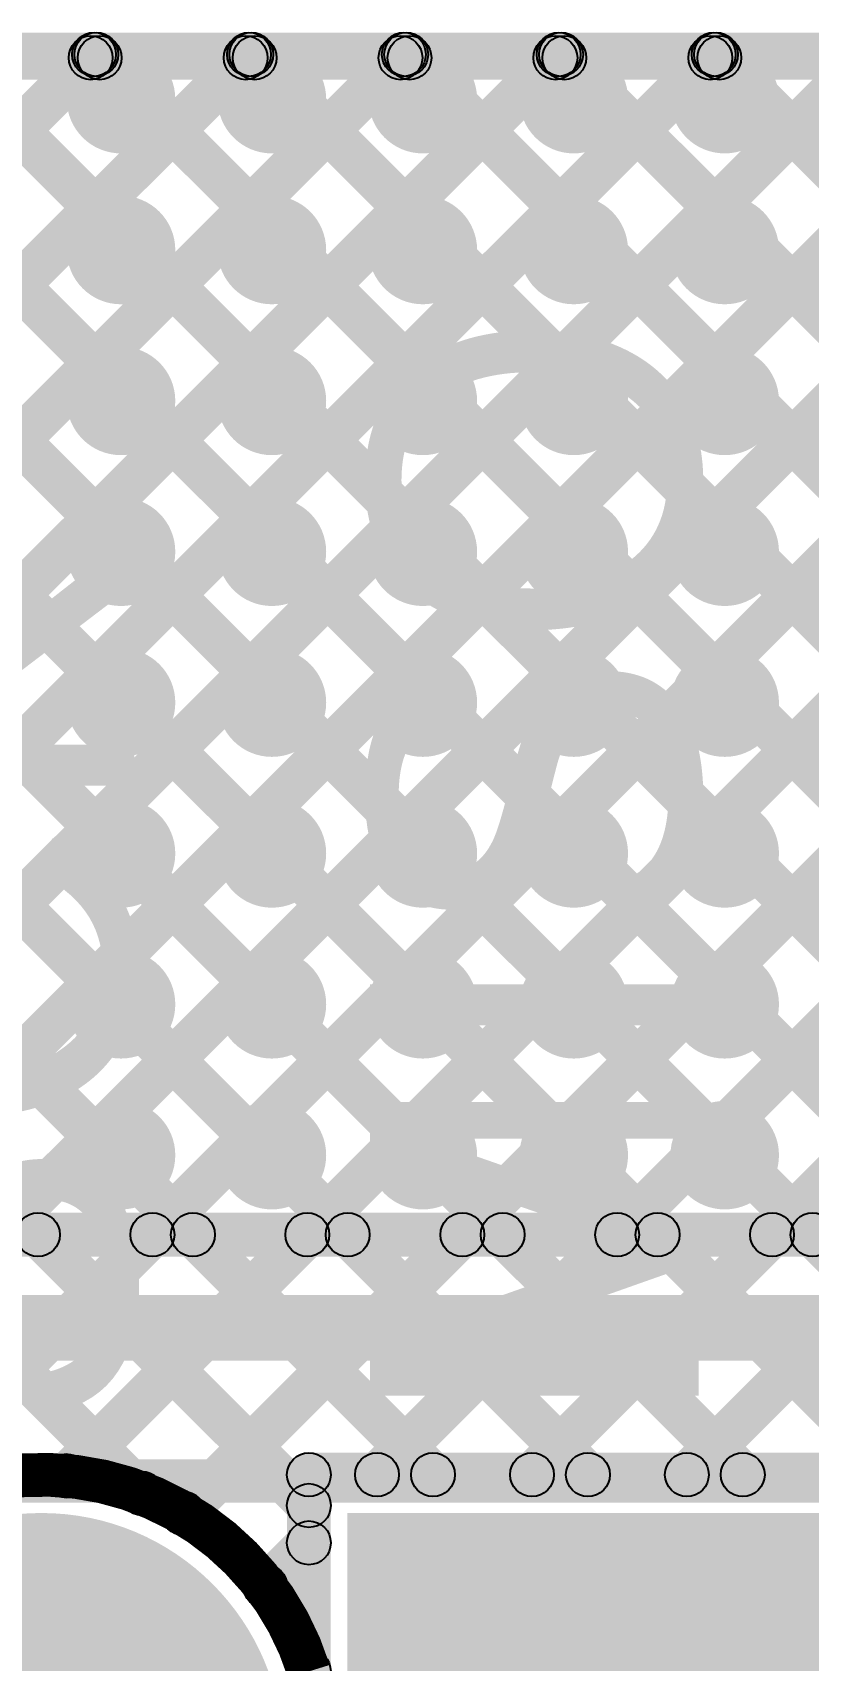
# Model space of a CAD drawing. Header units: millimetres. Extents: x -0.28 to 3.03, y -0.05 to 3.12.
# Drawn here: x 0.8594 to 1.0011, y 2.8062 to 3.1036 of the extents above; entities that cross this region are included whole.
import ezdxf

# ---------------------------------------------------------------- set-up
doc = ezdxf.new("R2010")
doc.units = ezdxf.units.MM
doc.header["$MEASUREMENT"] = 0
for name, color, linetype in [('BottomLayer', 5, 'Continuous'), ('BottomSolder', 6, 'Continuous'), ('PadHoleLayer', 156, 'Continuous'), ('TopLayer', 1, 'Continuous'), ('TopOverlay', 2, 'Continuous'), ('TopSolder', 216, 'Continuous'), ('ViaHoleLayer', 16, 'Continuous')]:
    doc.layers.add(name, color=color, linetype=linetype)

# ---------------------------------------------------------------- blocks, each defined once
blk = doc.blocks.new('HDR2X3_1')
at = {"layer": 'BottomLayer'}
h = blk.add_hatch(color=5, dxfattribs=at)
edge = h.paths.add_edge_path()
edge.add_arc((-0.1, 0.05), 0.04016, 0, 360)
h = blk.add_hatch(color=5, dxfattribs=at)
edge = h.paths.add_edge_path()
edge.add_arc((0, 0.05), 0.04016, 0, 360)
h = blk.add_hatch(color=5, dxfattribs=at)
edge = h.paths.add_edge_path()
edge.add_arc((0.1, 0.05), 0.04016, 0, 360)
blk.add_hatch(color=5, dxfattribs=at).paths.add_polyline_path([(-0.14016, -0.00984), (-0.05984, -0.00984), (-0.05984, -0.09016), (-0.14016, -0.09016)])
h = blk.add_hatch(color=5, dxfattribs=at)
edge = h.paths.add_edge_path()
edge.add_arc((0, -0.05), 0.04016, 0, 360)
h = blk.add_hatch(color=5, dxfattribs=at)
edge = h.paths.add_edge_path()
edge.add_arc((0.1, -0.05), 0.04016, 0, 360)
at = {"layer": 'BottomSolder'}
h = blk.add_hatch(color=6, dxfattribs=at)
edge = h.paths.add_edge_path()
edge.add_arc((-0.1, 0.05), 0.04416, 0, 360)
h = blk.add_hatch(color=6, dxfattribs=at)
edge = h.paths.add_edge_path()
edge.add_arc((0, 0.05), 0.04416, 0, 360)
h = blk.add_hatch(color=6, dxfattribs=at)
edge = h.paths.add_edge_path()
edge.add_arc((0.1, 0.05), 0.04416, 0, 360)
blk.add_hatch(color=6, dxfattribs=at).paths.add_polyline_path([(-0.14416, -0.00584), (-0.05584, -0.00584), (-0.05584, -0.09416), (-0.14416, -0.09416)])
h = blk.add_hatch(color=6, dxfattribs=at)
edge = h.paths.add_edge_path()
edge.add_arc((0, -0.05), 0.04416, 0, 360)
h = blk.add_hatch(color=6, dxfattribs=at)
edge = h.paths.add_edge_path()
edge.add_arc((0.1, -0.05), 0.04416, 0, 360)
at = {"layer": 'PadHoleLayer'}
h = blk.add_hatch(color=156, dxfattribs=at)
edge = h.paths.add_edge_path()
edge.add_arc((-0.1, 0.05), 0.02008, 0, 360)
h = blk.add_hatch(color=156, dxfattribs=at)
edge = h.paths.add_edge_path()
edge.add_arc((0, 0.05), 0.02008, 0, 360)
h = blk.add_hatch(color=156, dxfattribs=at)
edge = h.paths.add_edge_path()
edge.add_arc((0.1, 0.05), 0.02008, 0, 360)
h = blk.add_hatch(color=156, dxfattribs=at)
edge = h.paths.add_edge_path()
edge.add_arc((-0.1, -0.05), 0.02008, 0, 360)
h = blk.add_hatch(color=156, dxfattribs=at)
edge = h.paths.add_edge_path()
edge.add_arc((0, -0.05), 0.02008, 0, 360)
h = blk.add_hatch(color=156, dxfattribs=at)
edge = h.paths.add_edge_path()
edge.add_arc((0.1, -0.05), 0.02008, 0, 360)
at = {"layer": 'TopLayer'}
h = blk.add_hatch(color=1, dxfattribs=at)
edge = h.paths.add_edge_path()
edge.add_arc((-0.1, 0.05), 0.04016, 0, 360)
h = blk.add_hatch(color=1, dxfattribs=at)
edge = h.paths.add_edge_path()
edge.add_arc((0, 0.05), 0.04016, 0, 360)
h = blk.add_hatch(color=1, dxfattribs=at)
edge = h.paths.add_edge_path()
edge.add_arc((0.1, 0.05), 0.04016, 0, 360)
blk.add_hatch(color=1, dxfattribs=at).paths.add_polyline_path([(-0.14016, -0.00984), (-0.05984, -0.00984), (-0.05984, -0.09016), (-0.14016, -0.09016)])
h = blk.add_hatch(color=1, dxfattribs=at)
edge = h.paths.add_edge_path()
edge.add_arc((0, -0.05), 0.04016, 0, 360)
h = blk.add_hatch(color=1, dxfattribs=at)
edge = h.paths.add_edge_path()
edge.add_arc((0.1, -0.05), 0.04016, 0, 360)
at = {"layer": 'TopOverlay'}
h = blk.add_hatch(color=2, dxfattribs=at)
edge = h.paths.add_edge_path()
edge.add_arc((-0.155, 0.101), 0.00394, 0, 360)
h = blk.add_hatch(color=2, dxfattribs=at)
edge = h.paths.add_edge_path()
edge.add_arc((-0.155, 0.101), 0.00394, 0, 360)
for points in [[(0.155, 0.10494), (0.155, 0.09706), (-0.155, 0.09706), (-0.155, 0.10494)], [(-0.15894, 0.101), (-0.15106, 0.101), (-0.15106, -0.1), (-0.15894, -0.1)], [(0.15106, 0.101), (0.15894, 0.101), (0.15894, -0.1), (0.15106, -0.1)], [(0.155, -0.09606), (0.155, -0.10394), (-0.155, -0.10394), (-0.155, -0.09606)]]:
    blk.add_hatch(color=2, dxfattribs=at).paths.add_polyline_path(points)
h = blk.add_hatch(color=2, dxfattribs=at)
edge = h.paths.add_edge_path()
edge.add_arc((0.155, 0.101), 0.00394, 0, 360)
h = blk.add_hatch(color=2, dxfattribs=at)
edge = h.paths.add_edge_path()
edge.add_arc((0.155, 0.101), 0.00394, 0, 360)
h = blk.add_hatch(color=2, dxfattribs=at)
edge = h.paths.add_edge_path()
edge.add_arc((-0.155, -0.1), 0.00394, 0, 360)
h = blk.add_hatch(color=2, dxfattribs=at)
edge = h.paths.add_edge_path()
edge.add_arc((-0.155, -0.1), 0.00394, 0, 360)
h = blk.add_hatch(color=2, dxfattribs=at)
edge = h.paths.add_edge_path()
edge.add_arc((0.155, -0.1), 0.00394, 0, 360)
h = blk.add_hatch(color=2, dxfattribs=at)
edge = h.paths.add_edge_path()
edge.add_arc((0.155, -0.1), 0.00394, 0, 360)
at = {"layer": 'TopSolder'}
h = blk.add_hatch(color=216, dxfattribs=at)
edge = h.paths.add_edge_path()
edge.add_arc((-0.1, 0.05), 0.04416, 0, 360)
h = blk.add_hatch(color=216, dxfattribs=at)
edge = h.paths.add_edge_path()
edge.add_arc((0, 0.05), 0.04416, 0, 360)
h = blk.add_hatch(color=216, dxfattribs=at)
edge = h.paths.add_edge_path()
edge.add_arc((0.1, 0.05), 0.04416, 0, 360)
blk.add_hatch(color=216, dxfattribs=at).paths.add_polyline_path([(-0.14416, -0.00584), (-0.05584, -0.00584), (-0.05584, -0.09416), (-0.14416, -0.09416)])
h = blk.add_hatch(color=216, dxfattribs=at)
edge = h.paths.add_edge_path()
edge.add_arc((0, -0.05), 0.04416, 0, 360)
h = blk.add_hatch(color=216, dxfattribs=at)
edge = h.paths.add_edge_path()
edge.add_arc((0.1, -0.05), 0.04416, 0, 360)
at = {"layer": 'TopOverlay'}
for centre in [(-0.155, 0.101), (-0.155, 0.101), (0.155, 0.101), (0.155, 0.101), (-0.155, -0.1), (-0.155, -0.1), (0.155, -0.1), (0.155, -0.1)]:
    blk.add_circle(centre, 0.00394, dxfattribs=at)

msp = doc.modelspace()

# ---------------------------------------------------------------- hatches: boundary and pattern name
at = {"layer": 'BottomLayer'}
for points in [[(0.05, 3.09561), (0.05, 3.10361), (2.708, 3.10361), (2.708, 3.09561)], [(0.61366, 3.09678), (0.61931, 3.10243), (0.88216, 2.83959), (0.8765, 2.83393)], [(0.64194, 3.09678), (0.6476, 3.10243), (0.91267, 2.83736), (0.90701, 2.8317)], [(0.65883, 2.88217), (0.65318, 2.88783), (0.86778, 3.10243), (0.87344, 3.09678)], [(0.67023, 3.09678), (0.67588, 3.10243), (0.93533, 2.84299), (0.92967, 2.83733)], [(0.68712, 2.88217), (0.68146, 2.88783), (0.89607, 3.10243), (0.90172, 3.09678)], [(0.69851, 3.09678), (0.70417, 3.10243), (0.96362, 2.84299), (0.95796, 2.83733)], [(0.7154, 2.88217), (0.70975, 2.88783), (0.92435, 3.10243), (0.93001, 3.09678)], [(0.72679, 3.09678), (0.73245, 3.10243), (0.9919, 2.84299), (0.98624, 2.83733)], [(0.74369, 2.88217), (0.73803, 2.88783), (0.95264, 3.10243), (0.95829, 3.09678)], [(0.75508, 3.09678), (0.76073, 3.10243), (1.05597, 2.8072), (1.05031, 2.80154)], [(0.77197, 2.88217), (0.76631, 2.88783), (0.98092, 3.10243), (0.98658, 3.09678)], [(0.78336, 3.09678), (0.78902, 3.10243), (1.07011, 2.82134), (1.06445, 2.81569)], [(0.79604, 2.87795), (0.79038, 2.88361), (1.0092, 3.10243), (1.01486, 3.09678)], [(0.8102, 2.86384), (0.80455, 2.86949), (1.03749, 3.10243), (1.04315, 3.09678)], [(0.81165, 3.09678), (0.8173, 3.10243), (1.08425, 2.83549), (1.0786, 2.82983)], [(0.82435, 2.84969), (0.81869, 2.85535), (1.06577, 3.10243), (1.07143, 3.09678)], [(0.83849, 2.83555), (0.83283, 2.84121), (1.09406, 3.10243), (1.09971, 3.09678)], [(0.83993, 3.09678), (0.84559, 3.10243), (1.10272, 2.8453), (1.09706, 2.83965)], [(0.86835, 2.83713), (0.86269, 2.84279), (1.12234, 3.10243), (1.128, 3.09678)], [(0.86822, 3.09678), (0.87387, 3.10243), (1.13098, 2.84533), (1.12532, 2.83967)], [(0.88977, 2.83026), (0.88411, 2.83592), (1.15063, 3.10243), (1.15628, 3.09678)], [(0.8965, 3.09678), (0.90216, 3.10243), (1.15676, 2.84783), (1.15111, 2.84217)], [(0.92512, 2.83733), (0.91946, 2.84299), (1.17891, 3.10243), (1.18457, 3.09678)], [(0.92478, 3.09678), (0.93044, 3.10243), (1.18505, 2.84783), (1.17939, 2.84217)], [(0.9534, 2.83733), (0.94775, 2.84299), (1.2072, 3.10243), (1.21285, 3.09678)], [(0.95307, 3.09678), (0.95872, 3.10243), (1.21588, 2.84528), (1.21022, 2.83962)], [(0.98169, 2.83733), (0.97603, 2.84299), (1.23548, 3.10243), (1.24114, 3.09678)], [(0.98135, 3.09678), (0.98701, 3.10243), (1.24416, 2.84528), (1.23851, 2.83962)], [(0.90984, 2.83616), (0.90984, 2.84416), (1.01216, 2.84416), (1.01216, 2.83616)], [(0.91384, 2.80422), (0.90584, 2.80422), (0.90584, 2.84016), (0.91384, 2.84016)], [(0.90471, 2.81692), (0.89906, 2.82258), (0.90701, 2.83054), (0.91267, 2.82488)]]:
    msp.add_hatch(color=5, dxfattribs=at).paths.add_polyline_path(points)
h = msp.add_hatch(color=5, dxfattribs=at)
edge = h.paths.add_edge_path()
edge.add_arc((0.87061, 3.09961), 0.004, 0, 360)
h = msp.add_hatch(color=5, dxfattribs=at)
edge = h.paths.add_edge_path()
edge.add_arc((0.87104, 3.09961), 0.004, 0, 360)
h = msp.add_hatch(color=5, dxfattribs=at)
edge = h.paths.add_edge_path()
edge.add_arc((0.8989, 3.09961), 0.004, 0, 360)
h = msp.add_hatch(color=5, dxfattribs=at)
edge = h.paths.add_edge_path()
edge.add_arc((0.89933, 3.09961), 0.004, 0, 360)
h = msp.add_hatch(color=5, dxfattribs=at)
edge = h.paths.add_edge_path()
edge.add_arc((0.92718, 3.09961), 0.004, 0, 360)
h = msp.add_hatch(color=5, dxfattribs=at)
edge = h.paths.add_edge_path()
edge.add_arc((0.92761, 3.09961), 0.004, 0, 360)
h = msp.add_hatch(color=5, dxfattribs=at)
edge = h.paths.add_edge_path()
edge.add_arc((0.95546, 3.09961), 0.004, 0, 360)
h = msp.add_hatch(color=5, dxfattribs=at)
edge = h.paths.add_edge_path()
edge.add_arc((0.9559, 3.09961), 0.004, 0, 360)
h = msp.add_hatch(color=5, dxfattribs=at)
edge = h.paths.add_edge_path()
edge.add_arc((0.98375, 3.09961), 0.004, 0, 360)
h = msp.add_hatch(color=5, dxfattribs=at)
edge = h.paths.add_edge_path()
edge.add_arc((0.98418, 3.09961), 0.004, 0, 360)
h = msp.add_hatch(color=5, dxfattribs=at)
edge = h.paths.add_edge_path()
edge.add_arc((0.87554, 3.09144), 0.00886, 0, 360)
h = msp.add_hatch(color=5, dxfattribs=at)
edge = h.paths.add_edge_path()
edge.add_arc((0.90309, 3.09144), 0.00886, 0, 360)
h = msp.add_hatch(color=5, dxfattribs=at)
edge = h.paths.add_edge_path()
edge.add_arc((0.93065, 3.09144), 0.00886, 0, 360)
h = msp.add_hatch(color=5, dxfattribs=at)
edge = h.paths.add_edge_path()
edge.add_arc((0.95821, 3.09144), 0.00886, 0, 360)
h = msp.add_hatch(color=5, dxfattribs=at)
edge = h.paths.add_edge_path()
edge.add_arc((0.98577, 3.09144), 0.00886, 0, 360)
h = msp.add_hatch(color=5, dxfattribs=at)
edge = h.paths.add_edge_path()
edge.add_arc((0.87554, 3.06388), 0.00886, 0, 360)
h = msp.add_hatch(color=5, dxfattribs=at)
edge = h.paths.add_edge_path()
edge.add_arc((0.90309, 3.06388), 0.00886, 0, 360)
h = msp.add_hatch(color=5, dxfattribs=at)
edge = h.paths.add_edge_path()
edge.add_arc((0.93065, 3.06388), 0.00886, 0, 360)
h = msp.add_hatch(color=5, dxfattribs=at)
edge = h.paths.add_edge_path()
edge.add_arc((0.95821, 3.06388), 0.00886, 0, 360)
h = msp.add_hatch(color=5, dxfattribs=at)
edge = h.paths.add_edge_path()
edge.add_arc((0.98577, 3.06388), 0.00886, 0, 360)
h = msp.add_hatch(color=5, dxfattribs=at)
edge = h.paths.add_edge_path()
edge.add_arc((0.87554, 3.03632), 0.00886, 0, 360)
h = msp.add_hatch(color=5, dxfattribs=at)
edge = h.paths.add_edge_path()
edge.add_arc((0.90309, 3.03632), 0.00886, 0, 360)
h = msp.add_hatch(color=5, dxfattribs=at)
edge = h.paths.add_edge_path()
edge.add_arc((0.93065, 3.03632), 0.00886, 0, 360)
h = msp.add_hatch(color=5, dxfattribs=at)
edge = h.paths.add_edge_path()
edge.add_arc((0.95821, 3.03632), 0.00886, 0, 360)
h = msp.add_hatch(color=5, dxfattribs=at)
edge = h.paths.add_edge_path()
edge.add_arc((0.98577, 3.03632), 0.00886, 0, 360)
h = msp.add_hatch(color=5, dxfattribs=at)
edge = h.paths.add_edge_path()
edge.add_arc((0.87554, 3.00876), 0.00886, 0, 360)
h = msp.add_hatch(color=5, dxfattribs=at)
edge = h.paths.add_edge_path()
edge.add_arc((0.90309, 3.00876), 0.00886, 0, 360)
h = msp.add_hatch(color=5, dxfattribs=at)
edge = h.paths.add_edge_path()
edge.add_arc((0.93065, 3.00876), 0.00886, 0, 360)
h = msp.add_hatch(color=5, dxfattribs=at)
edge = h.paths.add_edge_path()
edge.add_arc((0.95821, 3.00876), 0.00886, 0, 360)
h = msp.add_hatch(color=5, dxfattribs=at)
edge = h.paths.add_edge_path()
edge.add_arc((0.98577, 3.00876), 0.00886, 0, 360)
h = msp.add_hatch(color=5, dxfattribs=at)
edge = h.paths.add_edge_path()
edge.add_arc((0.87554, 2.9812), 0.00886, 0, 360)
h = msp.add_hatch(color=5, dxfattribs=at)
edge = h.paths.add_edge_path()
edge.add_arc((0.90309, 2.9812), 0.00886, 0, 360)
h = msp.add_hatch(color=5, dxfattribs=at)
edge = h.paths.add_edge_path()
edge.add_arc((0.93065, 2.9812), 0.00886, 0, 360)
h = msp.add_hatch(color=5, dxfattribs=at)
edge = h.paths.add_edge_path()
edge.add_arc((0.95821, 2.9812), 0.00886, 0, 360)
h = msp.add_hatch(color=5, dxfattribs=at)
edge = h.paths.add_edge_path()
edge.add_arc((0.98577, 2.9812), 0.00886, 0, 360)
h = msp.add_hatch(color=5, dxfattribs=at)
edge = h.paths.add_edge_path()
edge.add_arc((0.87554, 2.95365), 0.00886, 0, 360)
h = msp.add_hatch(color=5, dxfattribs=at)
edge = h.paths.add_edge_path()
edge.add_arc((0.90309, 2.95365), 0.00886, 0, 360)
h = msp.add_hatch(color=5, dxfattribs=at)
edge = h.paths.add_edge_path()
edge.add_arc((0.93065, 2.95365), 0.00886, 0, 360)
h = msp.add_hatch(color=5, dxfattribs=at)
edge = h.paths.add_edge_path()
edge.add_arc((0.95821, 2.95365), 0.00886, 0, 360)
h = msp.add_hatch(color=5, dxfattribs=at)
edge = h.paths.add_edge_path()
edge.add_arc((0.98577, 2.95365), 0.00886, 0, 360)
h = msp.add_hatch(color=5, dxfattribs=at)
edge = h.paths.add_edge_path()
edge.add_arc((0.87554, 2.92609), 0.00886, 0, 360)
h = msp.add_hatch(color=5, dxfattribs=at)
edge = h.paths.add_edge_path()
edge.add_arc((0.90309, 2.92609), 0.00886, 0, 360)
h = msp.add_hatch(color=5, dxfattribs=at)
edge = h.paths.add_edge_path()
edge.add_arc((0.93065, 2.92609), 0.00886, 0, 360)
h = msp.add_hatch(color=5, dxfattribs=at)
edge = h.paths.add_edge_path()
edge.add_arc((0.95821, 2.92609), 0.00886, 0, 360)
h = msp.add_hatch(color=5, dxfattribs=at)
edge = h.paths.add_edge_path()
edge.add_arc((0.98577, 2.92609), 0.00886, 0, 360)
h = msp.add_hatch(color=5, dxfattribs=at)
edge = h.paths.add_edge_path()
edge.add_arc((0.87554, 2.89853), 0.00886, 0, 360)
h = msp.add_hatch(color=5, dxfattribs=at)
edge = h.paths.add_edge_path()
edge.add_arc((0.90309, 2.89853), 0.00886, 0, 360)
h = msp.add_hatch(color=5, dxfattribs=at)
edge = h.paths.add_edge_path()
edge.add_arc((0.93065, 2.89853), 0.00886, 0, 360)
h = msp.add_hatch(color=5, dxfattribs=at)
edge = h.paths.add_edge_path()
edge.add_arc((0.95821, 2.89853), 0.00886, 0, 360)
h = msp.add_hatch(color=5, dxfattribs=at)
edge = h.paths.add_edge_path()
edge.add_arc((0.98577, 2.89853), 0.00886, 0, 360)
h = msp.add_hatch(color=5, dxfattribs=at)
edge = h.paths.add_edge_path()
edge.add_arc((0.86552, 2.83996), 0.004, 0, 360)
h = msp.add_hatch(color=5, dxfattribs=at)
edge = h.paths.add_edge_path()
edge.add_arc((0.90984, 2.84016), 0.004, 0, 360)
h = msp.add_hatch(color=5, dxfattribs=at)
edge = h.paths.add_edge_path()
edge.add_arc((0.90984, 2.84016), 0.004, 0, 360)
h = msp.add_hatch(color=5, dxfattribs=at)
edge = h.paths.add_edge_path()
edge.add_arc((0.92229, 2.84016), 0.004, 0, 360)
h = msp.add_hatch(color=5, dxfattribs=at)
edge = h.paths.add_edge_path()
edge.add_arc((0.9325, 2.84016), 0.004, 0, 360)
h = msp.add_hatch(color=5, dxfattribs=at)
edge = h.paths.add_edge_path()
edge.add_arc((0.95057, 2.84016), 0.004, 0, 360)
h = msp.add_hatch(color=5, dxfattribs=at)
edge = h.paths.add_edge_path()
edge.add_arc((0.96079, 2.84016), 0.004, 0, 360)
h = msp.add_hatch(color=5, dxfattribs=at)
edge = h.paths.add_edge_path()
edge.add_arc((0.97886, 2.84016), 0.004, 0, 360)
h = msp.add_hatch(color=5, dxfattribs=at)
edge = h.paths.add_edge_path()
edge.add_arc((0.98907, 2.84016), 0.004, 0, 360)
h = msp.add_hatch(color=5, dxfattribs=at)
edge = h.paths.add_edge_path()
edge.add_arc((0.87933, 2.83676), 0.004, 0, 360)
h = msp.add_hatch(color=5, dxfattribs=at)
edge = h.paths.add_edge_path()
edge.add_arc((0.88694, 2.83309), 0.004, 0, 360)
h = msp.add_hatch(color=5, dxfattribs=at)
edge = h.paths.add_edge_path()
edge.add_arc((0.90984, 2.83453), 0.004, 0, 360)
h = msp.add_hatch(color=5, dxfattribs=at)
edge = h.paths.add_edge_path()
edge.add_arc((0.90984, 2.82771), 0.004, 0, 360)
h = msp.add_hatch(color=5, dxfattribs=at)
edge = h.paths.add_edge_path()
edge.add_arc((0.90188, 2.81975), 0.004, 0, 360)
h = msp.add_hatch(color=5, dxfattribs=at)
edge = h.paths.add_edge_path()
edge.add_arc((0.90984, 2.80422), 0.004, 0, 360)
h = msp.add_hatch(color=5, dxfattribs=at)
edge = h.paths.add_edge_path()
edge.add_arc((0.90984, 2.80422), 0.004, 0, 360)
at = {"layer": 'BottomSolder'}
h = msp.add_hatch(color=6, dxfattribs=at)
edge = h.paths.add_edge_path()
edge.add_arc((0.87554, 3.09144), 0.00991, 0, 360)
h = msp.add_hatch(color=6, dxfattribs=at)
edge = h.paths.add_edge_path()
edge.add_arc((0.90309, 3.09144), 0.00991, 0, 360)
h = msp.add_hatch(color=6, dxfattribs=at)
edge = h.paths.add_edge_path()
edge.add_arc((0.93065, 3.09144), 0.00991, 0, 360)
h = msp.add_hatch(color=6, dxfattribs=at)
edge = h.paths.add_edge_path()
edge.add_arc((0.95821, 3.09144), 0.00991, 0, 360)
h = msp.add_hatch(color=6, dxfattribs=at)
edge = h.paths.add_edge_path()
edge.add_arc((0.98577, 3.09144), 0.00991, 0, 360)
h = msp.add_hatch(color=6, dxfattribs=at)
edge = h.paths.add_edge_path()
edge.add_arc((0.87554, 3.06388), 0.00991, 0, 360)
h = msp.add_hatch(color=6, dxfattribs=at)
edge = h.paths.add_edge_path()
edge.add_arc((0.90309, 3.06388), 0.00991, 0, 360)
h = msp.add_hatch(color=6, dxfattribs=at)
edge = h.paths.add_edge_path()
edge.add_arc((0.93065, 3.06388), 0.00991, 0, 360)
h = msp.add_hatch(color=6, dxfattribs=at)
edge = h.paths.add_edge_path()
edge.add_arc((0.95821, 3.06388), 0.00991, 0, 360)
h = msp.add_hatch(color=6, dxfattribs=at)
edge = h.paths.add_edge_path()
edge.add_arc((0.98577, 3.06388), 0.00991, 0, 360)
h = msp.add_hatch(color=6, dxfattribs=at)
edge = h.paths.add_edge_path()
edge.add_arc((0.87554, 3.03632), 0.00991, 0, 360)
h = msp.add_hatch(color=6, dxfattribs=at)
edge = h.paths.add_edge_path()
edge.add_arc((0.90309, 3.03632), 0.00991, 0, 360)
h = msp.add_hatch(color=6, dxfattribs=at)
edge = h.paths.add_edge_path()
edge.add_arc((0.93065, 3.03632), 0.00991, 0, 360)
h = msp.add_hatch(color=6, dxfattribs=at)
edge = h.paths.add_edge_path()
edge.add_arc((0.95821, 3.03632), 0.00991, 0, 360)
h = msp.add_hatch(color=6, dxfattribs=at)
edge = h.paths.add_edge_path()
edge.add_arc((0.98577, 3.03632), 0.00991, 0, 360)
h = msp.add_hatch(color=6, dxfattribs=at)
edge = h.paths.add_edge_path()
edge.add_arc((0.87554, 3.00876), 0.00991, 0, 360)
h = msp.add_hatch(color=6, dxfattribs=at)
edge = h.paths.add_edge_path()
edge.add_arc((0.90309, 3.00876), 0.00991, 0, 360)
h = msp.add_hatch(color=6, dxfattribs=at)
edge = h.paths.add_edge_path()
edge.add_arc((0.93065, 3.00876), 0.00991, 0, 360)
h = msp.add_hatch(color=6, dxfattribs=at)
edge = h.paths.add_edge_path()
edge.add_arc((0.95821, 3.00876), 0.00991, 0, 360)
h = msp.add_hatch(color=6, dxfattribs=at)
edge = h.paths.add_edge_path()
edge.add_arc((0.98577, 3.00876), 0.00991, 0, 360)
h = msp.add_hatch(color=6, dxfattribs=at)
edge = h.paths.add_edge_path()
edge.add_arc((0.87554, 2.9812), 0.00991, 0, 360)
h = msp.add_hatch(color=6, dxfattribs=at)
edge = h.paths.add_edge_path()
edge.add_arc((0.90309, 2.9812), 0.00991, 0, 360)
h = msp.add_hatch(color=6, dxfattribs=at)
edge = h.paths.add_edge_path()
edge.add_arc((0.93065, 2.9812), 0.00991, 0, 360)
h = msp.add_hatch(color=6, dxfattribs=at)
edge = h.paths.add_edge_path()
edge.add_arc((0.95821, 2.9812), 0.00991, 0, 360)
h = msp.add_hatch(color=6, dxfattribs=at)
edge = h.paths.add_edge_path()
edge.add_arc((0.98577, 2.9812), 0.00991, 0, 360)
h = msp.add_hatch(color=6, dxfattribs=at)
edge = h.paths.add_edge_path()
edge.add_arc((0.87554, 2.95365), 0.00991, 0, 360)
h = msp.add_hatch(color=6, dxfattribs=at)
edge = h.paths.add_edge_path()
edge.add_arc((0.90309, 2.95365), 0.00991, 0, 360)
h = msp.add_hatch(color=6, dxfattribs=at)
edge = h.paths.add_edge_path()
edge.add_arc((0.93065, 2.95365), 0.00991, 0, 360)
h = msp.add_hatch(color=6, dxfattribs=at)
edge = h.paths.add_edge_path()
edge.add_arc((0.95821, 2.95365), 0.00991, 0, 360)
h = msp.add_hatch(color=6, dxfattribs=at)
edge = h.paths.add_edge_path()
edge.add_arc((0.98577, 2.95365), 0.00991, 0, 360)
h = msp.add_hatch(color=6, dxfattribs=at)
edge = h.paths.add_edge_path()
edge.add_arc((0.87554, 2.92609), 0.00991, 0, 360)
h = msp.add_hatch(color=6, dxfattribs=at)
edge = h.paths.add_edge_path()
edge.add_arc((0.90309, 2.92609), 0.00991, 0, 360)
h = msp.add_hatch(color=6, dxfattribs=at)
edge = h.paths.add_edge_path()
edge.add_arc((0.93065, 2.92609), 0.00991, 0, 360)
h = msp.add_hatch(color=6, dxfattribs=at)
edge = h.paths.add_edge_path()
edge.add_arc((0.95821, 2.92609), 0.00991, 0, 360)
h = msp.add_hatch(color=6, dxfattribs=at)
edge = h.paths.add_edge_path()
edge.add_arc((0.98577, 2.92609), 0.00991, 0, 360)
h = msp.add_hatch(color=6, dxfattribs=at)
edge = h.paths.add_edge_path()
edge.add_arc((0.87554, 2.89853), 0.00991, 0, 360)
h = msp.add_hatch(color=6, dxfattribs=at)
edge = h.paths.add_edge_path()
edge.add_arc((0.90309, 2.89853), 0.00991, 0, 360)
h = msp.add_hatch(color=6, dxfattribs=at)
edge = h.paths.add_edge_path()
edge.add_arc((0.93065, 2.89853), 0.00991, 0, 360)
h = msp.add_hatch(color=6, dxfattribs=at)
edge = h.paths.add_edge_path()
edge.add_arc((0.95821, 2.89853), 0.00991, 0, 360)
h = msp.add_hatch(color=6, dxfattribs=at)
edge = h.paths.add_edge_path()
edge.add_arc((0.98577, 2.89853), 0.00991, 0, 360)
at = {"layer": 'TopLayer'}
for points in [[(0.05102, 3.095), (0.05102, 3.103), (2.70902, 3.103), (2.70902, 3.095)], [(0.05933, 2.28267), (0.05367, 2.28832), (0.86718, 3.10183), (0.87283, 3.09617)], [(0.06572, 2.26078), (0.06007, 2.26643), (0.89546, 3.10183), (0.90112, 3.09617)], [(0.06747, 2.17767), (0.06181, 2.18333), (0.98031, 3.10183), (0.98597, 3.09617)], [(0.07055, 2.20903), (0.06489, 2.21469), (0.95203, 3.10183), (0.95769, 3.09617)], [(0.07055, 2.23731), (0.06489, 2.24297), (0.92375, 3.10183), (0.9294, 3.09617)], [(0.64255, 3.09617), (0.6482, 3.10183), (0.8632, 2.88683), (0.85755, 2.88117)], [(0.67083, 3.09617), (0.67649, 3.10183), (0.89149, 2.88683), (0.88583, 2.88117)], [(0.69912, 3.09617), (0.70477, 3.10183), (0.91977, 2.88683), (0.91412, 2.88117)], [(0.7274, 3.09617), (0.73306, 3.10183), (0.94806, 2.88683), (0.9424, 2.88117)], [(0.75568, 3.09617), (0.76134, 3.10183), (0.97634, 2.88683), (0.97068, 2.88117)], [(0.78397, 3.09617), (0.78963, 3.10183), (1.00463, 2.88683), (0.99897, 2.88117)], [(0.79926, 2.88117), (0.7936, 2.88683), (1.0086, 3.10183), (1.01426, 3.09617)], [(0.81225, 3.09617), (0.81791, 3.10183), (1.03291, 2.88683), (1.02725, 2.88117)], [(0.82754, 2.88117), (0.82188, 2.88683), (1.03688, 3.10183), (1.04254, 3.09617)], [(0.84054, 3.09617), (0.84619, 3.10183), (1.20036, 2.74766), (1.1947, 2.74201)], [(0.85582, 2.88117), (0.85017, 2.88683), (1.06517, 3.10183), (1.07082, 3.09617)], [(0.86882, 3.09617), (0.87448, 3.10183), (1.21336, 2.76294), (1.20771, 2.75729)], [(0.88411, 2.88117), (0.87845, 2.88683), (1.09345, 3.10183), (1.09911, 3.09617)], [(0.89711, 3.09617), (0.90276, 3.10183), (1.23238, 2.77221), (1.22672, 2.76655)], [(0.91239, 2.88117), (0.90674, 2.88683), (1.12174, 3.10183), (1.12739, 3.09617)], [(0.92539, 3.09617), (0.93105, 3.10183), (1.26257, 2.77031), (1.25691, 2.76465)], [(0.94068, 2.88117), (0.93502, 2.88683), (1.15002, 3.10183), (1.15568, 3.09617)], [(0.95367, 3.09617), (0.95933, 3.10183), (1.24345, 2.81771), (1.2378, 2.81205)], [(0.96896, 2.88117), (0.9633, 2.88683), (1.1783, 3.10183), (1.18396, 3.09617)], [(0.98196, 3.09617), (0.98762, 3.10183), (1.24752, 2.84193), (1.24186, 2.83627)], [(0.99725, 2.88117), (0.99159, 2.88683), (1.20659, 3.10183), (1.21225, 3.09617)], [(0.785, 2.88), (0.785, 2.888), (1.047, 2.888), (1.047, 2.88)], [(0.785, 2.861), (0.785, 2.873), (1.047, 2.873), (1.047, 2.861)]]:
    msp.add_hatch(color=1, dxfattribs=at).paths.add_polyline_path(points)
h = msp.add_hatch(color=1, dxfattribs=at)
edge = h.paths.add_edge_path()
edge.add_arc((0.87001, 3.099), 0.004, 0, 360)
h = msp.add_hatch(color=1, dxfattribs=at)
edge = h.paths.add_edge_path()
edge.add_arc((0.87165, 3.099), 0.004, 0, 360)
h = msp.add_hatch(color=1, dxfattribs=at)
edge = h.paths.add_edge_path()
edge.add_arc((0.89829, 3.099), 0.004, 0, 360)
h = msp.add_hatch(color=1, dxfattribs=at)
edge = h.paths.add_edge_path()
edge.add_arc((0.89993, 3.099), 0.004, 0, 360)
h = msp.add_hatch(color=1, dxfattribs=at)
edge = h.paths.add_edge_path()
edge.add_arc((0.92657, 3.099), 0.004, 0, 360)
h = msp.add_hatch(color=1, dxfattribs=at)
edge = h.paths.add_edge_path()
edge.add_arc((0.92822, 3.099), 0.004, 0, 360)
h = msp.add_hatch(color=1, dxfattribs=at)
edge = h.paths.add_edge_path()
edge.add_arc((0.95486, 3.099), 0.004, 0, 360)
h = msp.add_hatch(color=1, dxfattribs=at)
edge = h.paths.add_edge_path()
edge.add_arc((0.9565, 3.099), 0.004, 0, 360)
h = msp.add_hatch(color=1, dxfattribs=at)
edge = h.paths.add_edge_path()
edge.add_arc((0.98314, 3.099), 0.004, 0, 360)
h = msp.add_hatch(color=1, dxfattribs=at)
edge = h.paths.add_edge_path()
edge.add_arc((0.98479, 3.099), 0.004, 0, 360)
h = msp.add_hatch(color=1, dxfattribs=at)
edge = h.paths.add_edge_path()
edge.add_arc((0.87554, 3.09144), 0.00886, 0, 360)
h = msp.add_hatch(color=1, dxfattribs=at)
edge = h.paths.add_edge_path()
edge.add_arc((0.90309, 3.09144), 0.00886, 0, 360)
h = msp.add_hatch(color=1, dxfattribs=at)
edge = h.paths.add_edge_path()
edge.add_arc((0.93065, 3.09144), 0.00886, 0, 360)
h = msp.add_hatch(color=1, dxfattribs=at)
edge = h.paths.add_edge_path()
edge.add_arc((0.95821, 3.09144), 0.00886, 0, 360)
h = msp.add_hatch(color=1, dxfattribs=at)
edge = h.paths.add_edge_path()
edge.add_arc((0.98577, 3.09144), 0.00886, 0, 360)
h = msp.add_hatch(color=1, dxfattribs=at)
edge = h.paths.add_edge_path()
edge.add_arc((0.87554, 3.06388), 0.00886, 0, 360)
h = msp.add_hatch(color=1, dxfattribs=at)
edge = h.paths.add_edge_path()
edge.add_arc((0.90309, 3.06388), 0.00886, 0, 360)
h = msp.add_hatch(color=1, dxfattribs=at)
edge = h.paths.add_edge_path()
edge.add_arc((0.93065, 3.06388), 0.00886, 0, 360)
h = msp.add_hatch(color=1, dxfattribs=at)
edge = h.paths.add_edge_path()
edge.add_arc((0.95821, 3.06388), 0.00886, 0, 360)
h = msp.add_hatch(color=1, dxfattribs=at)
edge = h.paths.add_edge_path()
edge.add_arc((0.98577, 3.06388), 0.00886, 0, 360)
h = msp.add_hatch(color=1, dxfattribs=at)
edge = h.paths.add_edge_path()
edge.add_arc((0.87554, 3.03632), 0.00886, 0, 360)
h = msp.add_hatch(color=1, dxfattribs=at)
edge = h.paths.add_edge_path()
edge.add_arc((0.90309, 3.03632), 0.00886, 0, 360)
h = msp.add_hatch(color=1, dxfattribs=at)
edge = h.paths.add_edge_path()
edge.add_arc((0.93065, 3.03632), 0.00886, 0, 360)
h = msp.add_hatch(color=1, dxfattribs=at)
edge = h.paths.add_edge_path()
edge.add_arc((0.95821, 3.03632), 0.00886, 0, 360)
h = msp.add_hatch(color=1, dxfattribs=at)
edge = h.paths.add_edge_path()
edge.add_arc((0.98577, 3.03632), 0.00886, 0, 360)
h = msp.add_hatch(color=1, dxfattribs=at)
edge = h.paths.add_edge_path()
edge.add_arc((0.87554, 3.00876), 0.00886, 0, 360)
h = msp.add_hatch(color=1, dxfattribs=at)
edge = h.paths.add_edge_path()
edge.add_arc((0.90309, 3.00876), 0.00886, 0, 360)
h = msp.add_hatch(color=1, dxfattribs=at)
edge = h.paths.add_edge_path()
edge.add_arc((0.93065, 3.00876), 0.00886, 0, 360)
h = msp.add_hatch(color=1, dxfattribs=at)
edge = h.paths.add_edge_path()
edge.add_arc((0.95821, 3.00876), 0.00886, 0, 360)
h = msp.add_hatch(color=1, dxfattribs=at)
edge = h.paths.add_edge_path()
edge.add_arc((0.98577, 3.00876), 0.00886, 0, 360)
h = msp.add_hatch(color=1, dxfattribs=at)
edge = h.paths.add_edge_path()
edge.add_arc((0.87554, 2.9812), 0.00886, 0, 360)
h = msp.add_hatch(color=1, dxfattribs=at)
edge = h.paths.add_edge_path()
edge.add_arc((0.90309, 2.9812), 0.00886, 0, 360)
h = msp.add_hatch(color=1, dxfattribs=at)
edge = h.paths.add_edge_path()
edge.add_arc((0.93065, 2.9812), 0.00886, 0, 360)
h = msp.add_hatch(color=1, dxfattribs=at)
edge = h.paths.add_edge_path()
edge.add_arc((0.95821, 2.9812), 0.00886, 0, 360)
h = msp.add_hatch(color=1, dxfattribs=at)
edge = h.paths.add_edge_path()
edge.add_arc((0.98577, 2.9812), 0.00886, 0, 360)
h = msp.add_hatch(color=1, dxfattribs=at)
edge = h.paths.add_edge_path()
edge.add_arc((0.87554, 2.95365), 0.00886, 0, 360)
h = msp.add_hatch(color=1, dxfattribs=at)
edge = h.paths.add_edge_path()
edge.add_arc((0.90309, 2.95365), 0.00886, 0, 360)
h = msp.add_hatch(color=1, dxfattribs=at)
edge = h.paths.add_edge_path()
edge.add_arc((0.93065, 2.95365), 0.00886, 0, 360)
h = msp.add_hatch(color=1, dxfattribs=at)
edge = h.paths.add_edge_path()
edge.add_arc((0.95821, 2.95365), 0.00886, 0, 360)
h = msp.add_hatch(color=1, dxfattribs=at)
edge = h.paths.add_edge_path()
edge.add_arc((0.98577, 2.95365), 0.00886, 0, 360)
h = msp.add_hatch(color=1, dxfattribs=at)
edge = h.paths.add_edge_path()
edge.add_arc((0.87554, 2.92609), 0.00886, 0, 360)
h = msp.add_hatch(color=1, dxfattribs=at)
edge = h.paths.add_edge_path()
edge.add_arc((0.90309, 2.92609), 0.00886, 0, 360)
h = msp.add_hatch(color=1, dxfattribs=at)
edge = h.paths.add_edge_path()
edge.add_arc((0.93065, 2.92609), 0.00886, 0, 360)
h = msp.add_hatch(color=1, dxfattribs=at)
edge = h.paths.add_edge_path()
edge.add_arc((0.95821, 2.92609), 0.00886, 0, 360)
h = msp.add_hatch(color=1, dxfattribs=at)
edge = h.paths.add_edge_path()
edge.add_arc((0.98577, 2.92609), 0.00886, 0, 360)
h = msp.add_hatch(color=1, dxfattribs=at)
edge = h.paths.add_edge_path()
edge.add_arc((0.87554, 2.89853), 0.00886, 0, 360)
h = msp.add_hatch(color=1, dxfattribs=at)
edge = h.paths.add_edge_path()
edge.add_arc((0.90309, 2.89853), 0.00886, 0, 360)
h = msp.add_hatch(color=1, dxfattribs=at)
edge = h.paths.add_edge_path()
edge.add_arc((0.93065, 2.89853), 0.00886, 0, 360)
h = msp.add_hatch(color=1, dxfattribs=at)
edge = h.paths.add_edge_path()
edge.add_arc((0.95821, 2.89853), 0.00886, 0, 360)
h = msp.add_hatch(color=1, dxfattribs=at)
edge = h.paths.add_edge_path()
edge.add_arc((0.98577, 2.89853), 0.00886, 0, 360)
h = msp.add_hatch(color=1, dxfattribs=at)
edge = h.paths.add_edge_path()
edge.add_arc((0.86038, 2.884), 0.004, 0, 360)
h = msp.add_hatch(color=1, dxfattribs=at)
edge = h.paths.add_edge_path()
edge.add_arc((0.88128, 2.884), 0.004, 0, 360)
h = msp.add_hatch(color=1, dxfattribs=at)
edge = h.paths.add_edge_path()
edge.add_arc((0.88866, 2.884), 0.004, 0, 360)
h = msp.add_hatch(color=1, dxfattribs=at)
edge = h.paths.add_edge_path()
edge.add_arc((0.90956, 2.884), 0.004, 0, 360)
h = msp.add_hatch(color=1, dxfattribs=at)
edge = h.paths.add_edge_path()
edge.add_arc((0.91694, 2.884), 0.004, 0, 360)
h = msp.add_hatch(color=1, dxfattribs=at)
edge = h.paths.add_edge_path()
edge.add_arc((0.93785, 2.884), 0.004, 0, 360)
h = msp.add_hatch(color=1, dxfattribs=at)
edge = h.paths.add_edge_path()
edge.add_arc((0.94523, 2.884), 0.004, 0, 360)
h = msp.add_hatch(color=1, dxfattribs=at)
edge = h.paths.add_edge_path()
edge.add_arc((0.96613, 2.884), 0.004, 0, 360)
h = msp.add_hatch(color=1, dxfattribs=at)
edge = h.paths.add_edge_path()
edge.add_arc((0.97351, 2.884), 0.004, 0, 360)
h = msp.add_hatch(color=1, dxfattribs=at)
edge = h.paths.add_edge_path()
edge.add_arc((0.99442, 2.884), 0.004, 0, 360)
h = msp.add_hatch(color=1, dxfattribs=at)
edge = h.paths.add_edge_path()
edge.add_arc((1.0018, 2.884), 0.004, 0, 360)
at = {"layer": 'TopSolder'}
h = msp.add_hatch(color=216, dxfattribs=at)
edge = h.paths.add_edge_path()
edge.add_arc((0.87554, 3.09144), 0.00991, 0, 360)
h = msp.add_hatch(color=216, dxfattribs=at)
edge = h.paths.add_edge_path()
edge.add_arc((0.90309, 3.09144), 0.00991, 0, 360)
h = msp.add_hatch(color=216, dxfattribs=at)
edge = h.paths.add_edge_path()
edge.add_arc((0.93065, 3.09144), 0.00991, 0, 360)
h = msp.add_hatch(color=216, dxfattribs=at)
edge = h.paths.add_edge_path()
edge.add_arc((0.95821, 3.09144), 0.00991, 0, 360)
h = msp.add_hatch(color=216, dxfattribs=at)
edge = h.paths.add_edge_path()
edge.add_arc((0.98577, 3.09144), 0.00991, 0, 360)
h = msp.add_hatch(color=216, dxfattribs=at)
edge = h.paths.add_edge_path()
edge.add_arc((0.87554, 3.06388), 0.00991, 0, 360)
h = msp.add_hatch(color=216, dxfattribs=at)
edge = h.paths.add_edge_path()
edge.add_arc((0.90309, 3.06388), 0.00991, 0, 360)
h = msp.add_hatch(color=216, dxfattribs=at)
edge = h.paths.add_edge_path()
edge.add_arc((0.93065, 3.06388), 0.00991, 0, 360)
h = msp.add_hatch(color=216, dxfattribs=at)
edge = h.paths.add_edge_path()
edge.add_arc((0.95821, 3.06388), 0.00991, 0, 360)
h = msp.add_hatch(color=216, dxfattribs=at)
edge = h.paths.add_edge_path()
edge.add_arc((0.98577, 3.06388), 0.00991, 0, 360)
h = msp.add_hatch(color=216, dxfattribs=at)
edge = h.paths.add_edge_path()
edge.add_arc((0.87554, 3.03632), 0.00991, 0, 360)
h = msp.add_hatch(color=216, dxfattribs=at)
edge = h.paths.add_edge_path()
edge.add_arc((0.90309, 3.03632), 0.00991, 0, 360)
h = msp.add_hatch(color=216, dxfattribs=at)
edge = h.paths.add_edge_path()
edge.add_arc((0.93065, 3.03632), 0.00991, 0, 360)
h = msp.add_hatch(color=216, dxfattribs=at)
edge = h.paths.add_edge_path()
edge.add_arc((0.95821, 3.03632), 0.00991, 0, 360)
h = msp.add_hatch(color=216, dxfattribs=at)
edge = h.paths.add_edge_path()
edge.add_arc((0.98577, 3.03632), 0.00991, 0, 360)
h = msp.add_hatch(color=216, dxfattribs=at)
edge = h.paths.add_edge_path()
edge.add_arc((0.87554, 3.00876), 0.00991, 0, 360)
h = msp.add_hatch(color=216, dxfattribs=at)
edge = h.paths.add_edge_path()
edge.add_arc((0.90309, 3.00876), 0.00991, 0, 360)
h = msp.add_hatch(color=216, dxfattribs=at)
edge = h.paths.add_edge_path()
edge.add_arc((0.93065, 3.00876), 0.00991, 0, 360)
h = msp.add_hatch(color=216, dxfattribs=at)
edge = h.paths.add_edge_path()
edge.add_arc((0.95821, 3.00876), 0.00991, 0, 360)
h = msp.add_hatch(color=216, dxfattribs=at)
edge = h.paths.add_edge_path()
edge.add_arc((0.98577, 3.00876), 0.00991, 0, 360)
h = msp.add_hatch(color=216, dxfattribs=at)
edge = h.paths.add_edge_path()
edge.add_arc((0.87554, 2.9812), 0.00991, 0, 360)
h = msp.add_hatch(color=216, dxfattribs=at)
edge = h.paths.add_edge_path()
edge.add_arc((0.90309, 2.9812), 0.00991, 0, 360)
h = msp.add_hatch(color=216, dxfattribs=at)
edge = h.paths.add_edge_path()
edge.add_arc((0.93065, 2.9812), 0.00991, 0, 360)
h = msp.add_hatch(color=216, dxfattribs=at)
edge = h.paths.add_edge_path()
edge.add_arc((0.95821, 2.9812), 0.00991, 0, 360)
h = msp.add_hatch(color=216, dxfattribs=at)
edge = h.paths.add_edge_path()
edge.add_arc((0.98577, 2.9812), 0.00991, 0, 360)
h = msp.add_hatch(color=216, dxfattribs=at)
edge = h.paths.add_edge_path()
edge.add_arc((0.87554, 2.95365), 0.00991, 0, 360)
h = msp.add_hatch(color=216, dxfattribs=at)
edge = h.paths.add_edge_path()
edge.add_arc((0.90309, 2.95365), 0.00991, 0, 360)
h = msp.add_hatch(color=216, dxfattribs=at)
edge = h.paths.add_edge_path()
edge.add_arc((0.93065, 2.95365), 0.00991, 0, 360)
h = msp.add_hatch(color=216, dxfattribs=at)
edge = h.paths.add_edge_path()
edge.add_arc((0.95821, 2.95365), 0.00991, 0, 360)
h = msp.add_hatch(color=216, dxfattribs=at)
edge = h.paths.add_edge_path()
edge.add_arc((0.98577, 2.95365), 0.00991, 0, 360)
h = msp.add_hatch(color=216, dxfattribs=at)
edge = h.paths.add_edge_path()
edge.add_arc((0.87554, 2.92609), 0.00991, 0, 360)
h = msp.add_hatch(color=216, dxfattribs=at)
edge = h.paths.add_edge_path()
edge.add_arc((0.90309, 2.92609), 0.00991, 0, 360)
h = msp.add_hatch(color=216, dxfattribs=at)
edge = h.paths.add_edge_path()
edge.add_arc((0.93065, 2.92609), 0.00991, 0, 360)
h = msp.add_hatch(color=216, dxfattribs=at)
edge = h.paths.add_edge_path()
edge.add_arc((0.95821, 2.92609), 0.00991, 0, 360)
h = msp.add_hatch(color=216, dxfattribs=at)
edge = h.paths.add_edge_path()
edge.add_arc((0.98577, 2.92609), 0.00991, 0, 360)
h = msp.add_hatch(color=216, dxfattribs=at)
edge = h.paths.add_edge_path()
edge.add_arc((0.87554, 2.89853), 0.00991, 0, 360)
h = msp.add_hatch(color=216, dxfattribs=at)
edge = h.paths.add_edge_path()
edge.add_arc((0.90309, 2.89853), 0.00991, 0, 360)
h = msp.add_hatch(color=216, dxfattribs=at)
edge = h.paths.add_edge_path()
edge.add_arc((0.93065, 2.89853), 0.00991, 0, 360)
h = msp.add_hatch(color=216, dxfattribs=at)
edge = h.paths.add_edge_path()
edge.add_arc((0.95821, 2.89853), 0.00991, 0, 360)
h = msp.add_hatch(color=216, dxfattribs=at)
edge = h.paths.add_edge_path()
edge.add_arc((0.98577, 2.89853), 0.00991, 0, 360)
at = {"layer": 'ViaHoleLayer'}
h = msp.add_hatch(color=16, dxfattribs=at)
edge = h.paths.add_edge_path()
edge.add_arc((0.87554, 3.09144), 0.00591, 0, 360)
h = msp.add_hatch(color=16, dxfattribs=at)
edge = h.paths.add_edge_path()
edge.add_arc((0.90309, 3.09144), 0.00591, 0, 360)
h = msp.add_hatch(color=16, dxfattribs=at)
edge = h.paths.add_edge_path()
edge.add_arc((0.93065, 3.09144), 0.00591, 0, 360)
h = msp.add_hatch(color=16, dxfattribs=at)
edge = h.paths.add_edge_path()
edge.add_arc((0.95821, 3.09144), 0.00591, 0, 360)
h = msp.add_hatch(color=16, dxfattribs=at)
edge = h.paths.add_edge_path()
edge.add_arc((0.98577, 3.09144), 0.00591, 0, 360)
h = msp.add_hatch(color=16, dxfattribs=at)
edge = h.paths.add_edge_path()
edge.add_arc((0.87554, 3.06388), 0.00591, 0, 360)
h = msp.add_hatch(color=16, dxfattribs=at)
edge = h.paths.add_edge_path()
edge.add_arc((0.90309, 3.06388), 0.00591, 0, 360)
h = msp.add_hatch(color=16, dxfattribs=at)
edge = h.paths.add_edge_path()
edge.add_arc((0.93065, 3.06388), 0.00591, 0, 360)
h = msp.add_hatch(color=16, dxfattribs=at)
edge = h.paths.add_edge_path()
edge.add_arc((0.95821, 3.06388), 0.00591, 0, 360)
h = msp.add_hatch(color=16, dxfattribs=at)
edge = h.paths.add_edge_path()
edge.add_arc((0.98577, 3.06388), 0.00591, 0, 360)
h = msp.add_hatch(color=16, dxfattribs=at)
edge = h.paths.add_edge_path()
edge.add_arc((0.87554, 3.03632), 0.00591, 0, 360)
h = msp.add_hatch(color=16, dxfattribs=at)
edge = h.paths.add_edge_path()
edge.add_arc((0.90309, 3.03632), 0.00591, 0, 360)
h = msp.add_hatch(color=16, dxfattribs=at)
edge = h.paths.add_edge_path()
edge.add_arc((0.93065, 3.03632), 0.00591, 0, 360)
h = msp.add_hatch(color=16, dxfattribs=at)
edge = h.paths.add_edge_path()
edge.add_arc((0.95821, 3.03632), 0.00591, 0, 360)
h = msp.add_hatch(color=16, dxfattribs=at)
edge = h.paths.add_edge_path()
edge.add_arc((0.98577, 3.03632), 0.00591, 0, 360)
h = msp.add_hatch(color=16, dxfattribs=at)
edge = h.paths.add_edge_path()
edge.add_arc((0.87554, 3.00876), 0.00591, 0, 360)
h = msp.add_hatch(color=16, dxfattribs=at)
edge = h.paths.add_edge_path()
edge.add_arc((0.90309, 3.00876), 0.00591, 0, 360)
h = msp.add_hatch(color=16, dxfattribs=at)
edge = h.paths.add_edge_path()
edge.add_arc((0.93065, 3.00876), 0.00591, 0, 360)
h = msp.add_hatch(color=16, dxfattribs=at)
edge = h.paths.add_edge_path()
edge.add_arc((0.95821, 3.00876), 0.00591, 0, 360)
h = msp.add_hatch(color=16, dxfattribs=at)
edge = h.paths.add_edge_path()
edge.add_arc((0.98577, 3.00876), 0.00591, 0, 360)
h = msp.add_hatch(color=16, dxfattribs=at)
edge = h.paths.add_edge_path()
edge.add_arc((0.87554, 2.9812), 0.00591, 0, 360)
h = msp.add_hatch(color=16, dxfattribs=at)
edge = h.paths.add_edge_path()
edge.add_arc((0.90309, 2.9812), 0.00591, 0, 360)
h = msp.add_hatch(color=16, dxfattribs=at)
edge = h.paths.add_edge_path()
edge.add_arc((0.93065, 2.9812), 0.00591, 0, 360)
h = msp.add_hatch(color=16, dxfattribs=at)
edge = h.paths.add_edge_path()
edge.add_arc((0.95821, 2.9812), 0.00591, 0, 360)
h = msp.add_hatch(color=16, dxfattribs=at)
edge = h.paths.add_edge_path()
edge.add_arc((0.98577, 2.9812), 0.00591, 0, 360)
h = msp.add_hatch(color=16, dxfattribs=at)
edge = h.paths.add_edge_path()
edge.add_arc((0.87554, 2.95365), 0.00591, 0, 360)
h = msp.add_hatch(color=16, dxfattribs=at)
edge = h.paths.add_edge_path()
edge.add_arc((0.90309, 2.95365), 0.00591, 0, 360)
h = msp.add_hatch(color=16, dxfattribs=at)
edge = h.paths.add_edge_path()
edge.add_arc((0.93065, 2.95365), 0.00591, 0, 360)
h = msp.add_hatch(color=16, dxfattribs=at)
edge = h.paths.add_edge_path()
edge.add_arc((0.95821, 2.95365), 0.00591, 0, 360)
h = msp.add_hatch(color=16, dxfattribs=at)
edge = h.paths.add_edge_path()
edge.add_arc((0.98577, 2.95365), 0.00591, 0, 360)
h = msp.add_hatch(color=16, dxfattribs=at)
edge = h.paths.add_edge_path()
edge.add_arc((0.87554, 2.92609), 0.00591, 0, 360)
h = msp.add_hatch(color=16, dxfattribs=at)
edge = h.paths.add_edge_path()
edge.add_arc((0.90309, 2.92609), 0.00591, 0, 360)
h = msp.add_hatch(color=16, dxfattribs=at)
edge = h.paths.add_edge_path()
edge.add_arc((0.93065, 2.92609), 0.00591, 0, 360)
h = msp.add_hatch(color=16, dxfattribs=at)
edge = h.paths.add_edge_path()
edge.add_arc((0.95821, 2.92609), 0.00591, 0, 360)
h = msp.add_hatch(color=16, dxfattribs=at)
edge = h.paths.add_edge_path()
edge.add_arc((0.98577, 2.92609), 0.00591, 0, 360)
h = msp.add_hatch(color=16, dxfattribs=at)
edge = h.paths.add_edge_path()
edge.add_arc((0.87554, 2.89853), 0.00591, 0, 360)
h = msp.add_hatch(color=16, dxfattribs=at)
edge = h.paths.add_edge_path()
edge.add_arc((0.90309, 2.89853), 0.00591, 0, 360)
h = msp.add_hatch(color=16, dxfattribs=at)
edge = h.paths.add_edge_path()
edge.add_arc((0.93065, 2.89853), 0.00591, 0, 360)
h = msp.add_hatch(color=16, dxfattribs=at)
edge = h.paths.add_edge_path()
edge.add_arc((0.95821, 2.89853), 0.00591, 0, 360)
h = msp.add_hatch(color=16, dxfattribs=at)
edge = h.paths.add_edge_path()
edge.add_arc((0.98577, 2.89853), 0.00591, 0, 360)

# ---------------------------------------------------------------- linework, layer by layer
at = {"layer": 'BottomLayer', "const_width": 0.008}
msp.add_lwpolyline([(0.8389, 2.83514, -0.457248), (0.90984, 2.80422)], format="xyb", dxfattribs=at)
at = {"layer": 'BottomLayer'}
for centre in [(0.87061, 3.09961), (0.87104, 3.09961), (0.8989, 3.09961), (0.89933, 3.09961), (0.92718, 3.09961), (0.92761, 3.09961), (0.95546, 3.09961), (0.9559, 3.09961), (0.98375, 3.09961), (0.98418, 3.09961), (0.86552, 2.83996), (0.90984, 2.84016), (0.90984, 2.84016), (0.92229, 2.84016), (0.9325, 2.84016), (0.95057, 2.84016), (0.96079, 2.84016), (0.97886, 2.84016), (0.98907, 2.84016), (0.87933, 2.83676), (0.88694, 2.83309), (0.90984, 2.83453), (0.90984, 2.82771), (0.90188, 2.81975), (0.90984, 2.80422), (0.90984, 2.80422)]:
    msp.add_circle(centre, 0.004, dxfattribs=at)
at = {"layer": 'TopLayer'}
for centre in [(0.87001, 3.099), (0.87165, 3.099), (0.89829, 3.099), (0.89993, 3.099), (0.92657, 3.099), (0.92822, 3.099), (0.95486, 3.099), (0.9565, 3.099), (0.98314, 3.099), (0.98479, 3.099), (0.86038, 2.884), (0.88128, 2.884), (0.88866, 2.884), (0.90956, 2.884), (0.91694, 2.884), (0.93785, 2.884), (0.94523, 2.884), (0.96613, 2.884), (0.97351, 2.884), (0.99442, 2.884), (1.0018, 2.884)]:
    msp.add_circle(centre, 0.004, dxfattribs=at)

# ---------------------------------------------------------------- block references
at = {"rotation": 180}
msp.add_blockref('HDR2X3_1', (0.861, 2.739), dxfattribs=at)

# ---------------------------------------------------------------- texts
at = {"layer": 'TopOverlay'}
for s, p in [('MISO', (0.981, 2.848)), ('SCK', (0.878, 2.848))]:
    msp.add_text(s, height=0.06, rotation=90, dxfattribs=at).set_placement(p)

doc.saveas('drawing.dxf')
